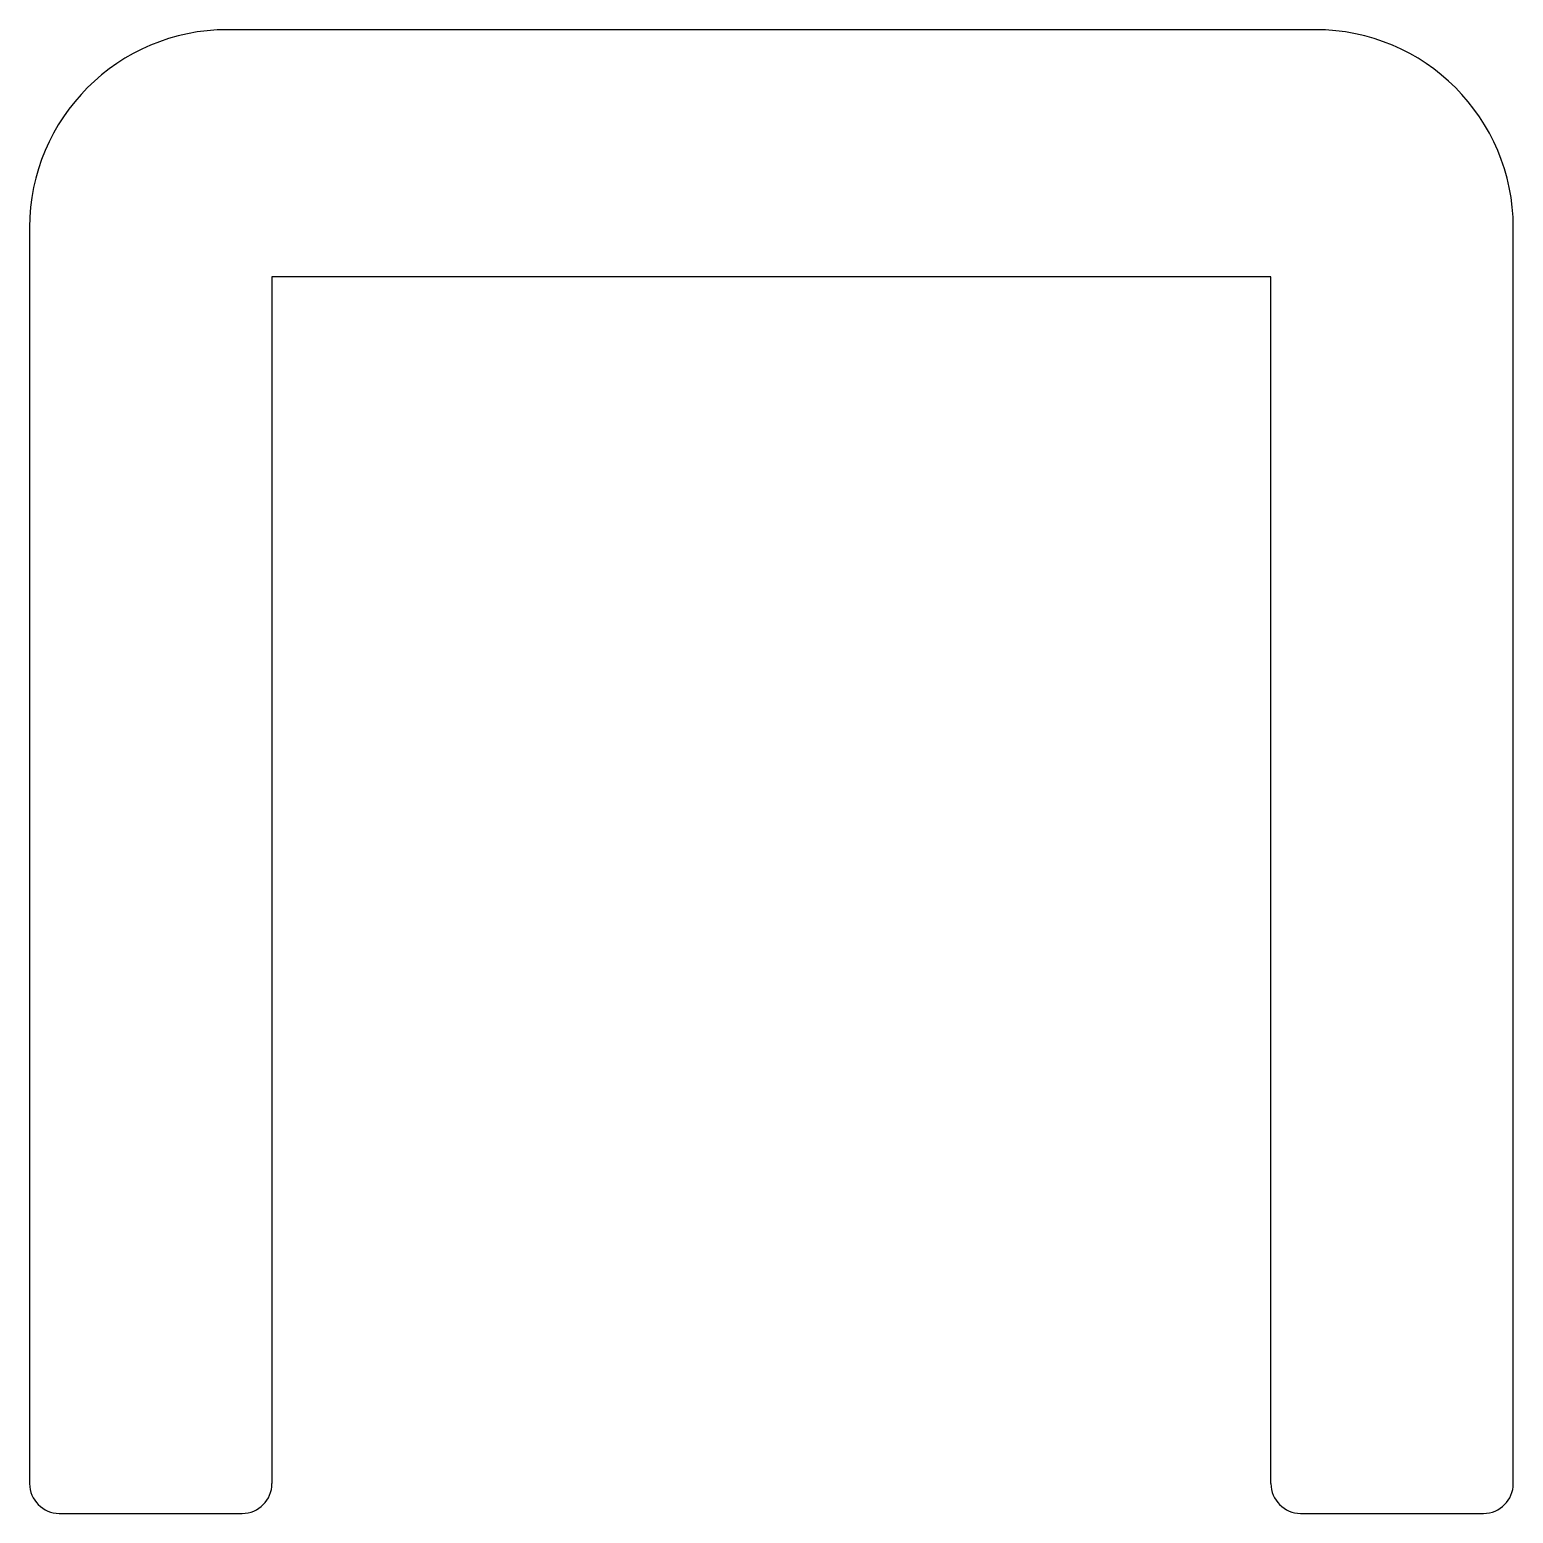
# Model space of a CAD drawing. Extents: x 1136.1 to 1151.1, y 605.1 to 620.1.
import ezdxf

# ---------------------------------------------------------------- set-up
doc = ezdxf.new("R2010")
doc.units = 0
doc.layers.get('0').update_dxf_attribs({"linetype": 'CONTINUOUS'})

msp = doc.modelspace()

# ---------------------------------------------------------------- linework, layer by layer
for p, q in [((1149.078, 620.139), (1138.078, 620.139)), ((1136.078, 618.139), (1136.078, 605.439)), ((1151.078, 605.439), (1151.078, 618.139)), ((1138.528, 617.639), (1138.528, 605.439)), ((1148.628, 617.639), (1138.528, 617.639)), ((1148.628, 605.439), (1148.628, 617.639)), ((1136.378, 605.139), (1138.228, 605.139)), ((1148.928, 605.139), (1150.778, 605.139))]:
    msp.add_line(p, q)
for centre, radius, start, end in [((1138.078, 618.139), 2, 90, 180), ((1149.078, 618.139), 2, 0, 90), ((1136.378, 605.439), 0.3, 180, 270), ((1138.228, 605.439), 0.3, 270, 0), ((1148.928, 605.439), 0.3, 180, 270), ((1150.778, 605.439), 0.3, 270, 0)]:
    msp.add_arc(centre, radius, start, end)

doc.saveas('drawing.dxf')
